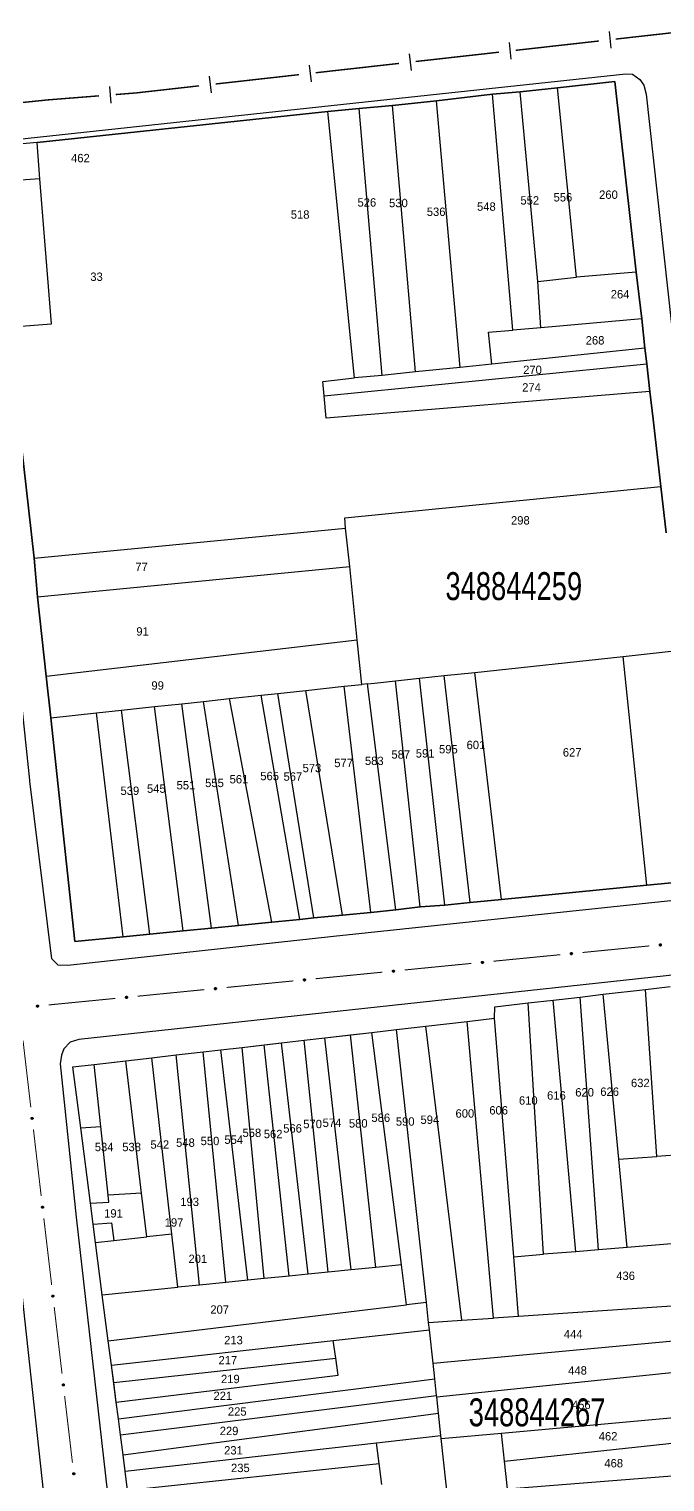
# Model space of a CAD drawing. Extents: x 203851 to 204958, y 4839055 to 4839989.
# Drawn here: x 204336.3 to 204450.1, y 4839707.3 to 4839967.2 of the extents above; entities that cross this region are included whole.
import ezdxf
from ezdxf.enums import TextEntityAlignment as Align

# ---------------------------------------------------------------- set-up
doc = ezdxf.new("R2010")
doc.units = 0
doc.header["$LTSCALE"] = 1.5
doc.header["$MEASUREMENT"] = 0
for name, color, linetype in [('CD_MALHA_LOTES', 7, 'CONTINUOUS'), ('CD_TXT_QUADRA', 2, 'CONTINUOUS'), ('LM-LIM-SETORES-BAIRROS', 250, 'CONTINUOUS'), ('RU-QUADRA', 210, 'CONTINUOUS'), ('SV-EIXO-RUA-PAV', 20, 'CONTINUOUS'), ('SV-RUA-PAVIM', 7, 'CONTINUOUS'), ('Th_NmrPort', 1, 'CONTINUOUS')]:
    doc.layers.add(name, color=color, linetype=linetype)
doc.styles.add('ARIAL', font='ARIAL.SHX')

msp = doc.modelspace()

# ---------------------------------------------------------------- linework, layer by layer
at = {"layer": 'CD_MALHA_LOTES', "linetype": 'Continuous', "flags": 128}
for points in [[(204424.17, 4839955.97), (204430.87, 4839956.7)], [(204430.87, 4839956.7), (204441.08, 4839957.82)], [(204434.26, 4839922.82), (204430.87, 4839956.7)], [(204441.08, 4839957.82), (204444.95, 4839923.73)], [(204395.33, 4839952.98), (204401.31, 4839953.54)], [(204401.31, 4839953.54), (204409.18, 4839954.34)], [(204405.45, 4839905.86), (204401.31, 4839953.54)], [(204409.18, 4839954.34), (204419.19, 4839955.54)], [(204413.41, 4839906.69), (204409.18, 4839954.34)], [(204419.19, 4839955.54), (204424.17, 4839955.97)], [(204422.87, 4839913.34), (204419.19, 4839955.54)], [(204427.3, 4839922.05), (204424.17, 4839955.97)], [(204337.69, 4839946.92), (204389.74, 4839952.43)], [(204389.74, 4839952.43), (204395.33, 4839952.98)], [(204394.49, 4839904.81), (204389.74, 4839952.43)], [(204399.47, 4839905.24), (204395.33, 4839952.98)], [(204337.69, 4839946.92), (204329.08, 4839946.13), (204329.56, 4839939.82)], [(204338.19, 4839940.4), (204337.69, 4839946.92)], [(204338.19, 4839940.4), (204329.56, 4839939.82)], [(204340.3, 4839914.49), (204338.19, 4839940.4)], [(204427.3, 4839922.05), (204434.26, 4839922.82)], [(204444.95, 4839923.73), (204434.26, 4839922.82)], [(204444.95, 4839923.73), (204445.91, 4839915.34)], [(204427.85, 4839913.77), (204427.3, 4839922.05)], [(204332.5, 4839913.85), (204340.3, 4839914.49)], [(204445.91, 4839915.34), (204427.85, 4839913.77)], [(204445.91, 4839915.34), (204446.5, 4839910.13)], [(204418.5, 4839912.96), (204422.87, 4839913.34)], [(204419.07, 4839907.27), (204418.5, 4839912.96)], [(204427.85, 4839913.77), (204422.87, 4839913.34)], [(204446.5, 4839910.13), (204419.07, 4839907.27)], [(204446.5, 4839910.13), (204446.82, 4839907.33)], [(204389.07, 4839901.57), (204446.82, 4839907.33)], [(204413.41, 4839906.69), (204405.45, 4839905.86)], [(204419.07, 4839907.27), (204413.41, 4839906.69)], [(204446.82, 4839907.33), (204447.38, 4839902.37)], [(204388.84, 4839904.13), (204394.49, 4839904.81)], [(204389.07, 4839901.57), (204388.84, 4839904.13)], [(204399.47, 4839905.24), (204394.49, 4839904.81)], [(204405.45, 4839905.86), (204399.47, 4839905.24)], [(204389.44, 4839897.59), (204389.07, 4839901.57)], [(204447.38, 4839902.37), (204389.44, 4839897.59)], [(204447.38, 4839902.37), (204447.94, 4839897.42)], [(204337.18, 4839872.53), (204334.36, 4839897.42)], [(204447.94, 4839897.42), (204449.31, 4839885.39)], [(204392.8, 4839879.75), (204449.31, 4839885.39)], [(204449.31, 4839885.39), (204450.29, 4839877.06)], [(204392.9, 4839877.94), (204392.8, 4839879.75)], [(204337.18, 4839872.53), (204392.9, 4839877.94)], [(204393.68, 4839871.04), (204392.9, 4839877.94)], [(204337.8, 4839865.66), (204337.18, 4839872.53)], [(204337.8, 4839865.66), (204393.68, 4839871.04)], [(204395.01, 4839857.96), (204393.68, 4839871.04)], [(204339.34, 4839851.43), (204337.8, 4839865.66)], [(204339.34, 4839851.43), (204395.01, 4839857.96)], [(204395.82, 4839849.96), (204395.01, 4839857.96)], [(204416.05, 4839852.13), (204442.59, 4839854.98)], [(204442.59, 4839854.98), (204452.81, 4839856.07)], [(204446.83, 4839814.06), (204442.59, 4839854.98)], [(204452.81, 4839856.07), (204457.11, 4839817.5), (204457.25, 4839815.2), (204455.14, 4839814.85), (204446.83, 4839814.06)], [(204410.57, 4839851.55), (204416.05, 4839852.13)], [(204420.83, 4839811.48), (204416.05, 4839852.13)], [(204340.14, 4839844), (204339.34, 4839851.43)], [(204385.82, 4839848.89), (204392.67, 4839849.63)], [(204392.67, 4839849.63), (204395.82, 4839849.96)], [(204397.44, 4839809.19), (204392.67, 4839849.63)], [(204396.82, 4839850.07), (204395.82, 4839849.96)], [(204396.82, 4839850.07), (204398.11, 4839850.21)], [(204401.9, 4839809.63), (204396.82, 4839850.07)], [(204398.11, 4839850.21), (204401.86, 4839850.61)], [(204401.86, 4839850.61), (204406.12, 4839851.07)], [(204406.26, 4839810.16), (204401.86, 4839850.61)], [(204406.12, 4839851.07), (204410.57, 4839851.55)], [(204410.69, 4839810.49), (204406.12, 4839851.07)], [(204415.19, 4839810.93), (204410.57, 4839851.55)], [(204363.63, 4839846.52), (204367.51, 4839846.93)], [(204367.51, 4839846.93), (204372.13, 4839847.43)], [(204373.78, 4839806.86), (204367.51, 4839846.93)], [(204372.13, 4839847.43), (204377.79, 4839848.03)], [(204379.71, 4839807.46), (204372.13, 4839847.43)], [(204377.79, 4839848.03), (204380.79, 4839848.35)], [(204384.73, 4839807.94), (204377.79, 4839848.03)], [(204380.79, 4839848.35), (204385.82, 4839848.89)], [(204387.24, 4839808.19), (204380.79, 4839848.35)], [(204392.34, 4839808.69), (204385.82, 4839848.89)], [(204340.14, 4839844), (204348.31, 4839844.87)], [(204348.31, 4839844.87), (204352.79, 4839845.35)], [(204353.09, 4839804.84), (204348.31, 4839844.87)], [(204352.79, 4839845.35), (204358.7, 4839845.99)], [(204357.87, 4839805.31), (204352.79, 4839845.35)], [(204358.7, 4839845.99), (204363.63, 4839846.52)], [(204363.84, 4839805.89), (204358.7, 4839845.99)], [(204368.89, 4839806.35), (204363.63, 4839846.52)], [(204344.47, 4839803.99), (204340.14, 4839844)], [(204446.83, 4839814.06), (204420.83, 4839811.48)], [(204410.69, 4839810.49), (204406.26, 4839810.16)], [(204415.19, 4839810.93), (204410.69, 4839810.49)], [(204420.83, 4839811.48), (204415.19, 4839810.93)], [(204384.73, 4839807.94), (204379.71, 4839807.46)], [(204387.24, 4839808.19), (204384.73, 4839807.94)], [(204392.34, 4839808.69), (204387.24, 4839808.19)], [(204397.44, 4839809.19), (204392.34, 4839808.69)], [(204401.9, 4839809.63), (204397.44, 4839809.19)], [(204406.26, 4839810.16), (204401.9, 4839809.63)], [(204357.87, 4839805.31), (204353.09, 4839804.84)], [(204363.84, 4839805.89), (204357.87, 4839805.31)], [(204368.89, 4839806.35), (204363.84, 4839805.89)], [(204373.78, 4839806.86), (204368.89, 4839806.35)], [(204379.71, 4839807.46), (204373.78, 4839806.86)], [(204353.09, 4839804.84), (204344.47, 4839803.99)], [(204439.04, 4839794.53), (204446.57, 4839795.39)], [(204446.57, 4839795.39), (204451.01, 4839795.9)], [(204448.63, 4839765.53), (204446.57, 4839795.39)], [(204419.59, 4839790.24), (204419.6, 4839792.3)], [(204419.6, 4839792.3), (204425.57, 4839792.99)], [(204425.57, 4839792.99), (204430.05, 4839793.5)], [(204428.34, 4839748.02), (204425.57, 4839792.99)], [(204430.05, 4839793.5), (204434.88, 4839794.05)], [(204434.14, 4839748.49), (204430.05, 4839793.5)], [(204434.88, 4839794.05), (204439.04, 4839794.53)], [(204438.16, 4839748.83), (204434.88, 4839794.05)], [(204441.82, 4839765.02), (204439.04, 4839794.53)], [(204407.26, 4839788.82), (204414.65, 4839789.67)], [(204414.65, 4839789.67), (204419.59, 4839790.24)], [(204419.36, 4839736.61), (204414.65, 4839789.67)], [(204423.02, 4839747.58), (204419.59, 4839790.24)], [(204389.18, 4839786.74), (204393.78, 4839787.27)], [(204393.78, 4839787.27), (204397.62, 4839787.71)], [(204398.31, 4839745.68), (204393.78, 4839787.27)], [(204397.62, 4839787.71), (204402.04, 4839788.22)], [(204402.92, 4839746.14), (204397.62, 4839787.71)], [(204402.04, 4839788.22), (204407.26, 4839788.82)], [(204407.38, 4839739.4), (204402.04, 4839788.22)], [(204413.72, 4839736.23), (204407.26, 4839788.82)], [(204367.41, 4839784.23), (204370.6, 4839784.6)], [(204370.6, 4839784.6), (204374.41, 4839785.04)], [(204375.42, 4839743.39), (204370.6, 4839784.6)], [(204374.41, 4839785.04), (204378.33, 4839785.49)], [(204378.37, 4839743.68), (204374.41, 4839785.04)], [(204378.33, 4839785.49), (204381.42, 4839785.85)], [(204382.79, 4839744.13), (204378.33, 4839785.49)], [(204381.42, 4839785.85), (204385.48, 4839786.31)], [(204386.19, 4839744.47), (204381.42, 4839785.85)], [(204385.48, 4839786.31), (204389.18, 4839786.74)], [(204389.79, 4839744.83), (204385.48, 4839786.31)], [(204393.93, 4839745.24), (204389.18, 4839786.74)], [(204344.11, 4839781.55), (204347.9, 4839781.99)], [(204347.9, 4839781.99), (204353.58, 4839782.64)], [(204349.09, 4839770.91), (204347.9, 4839781.99)], [(204353.58, 4839782.64), (204358.22, 4839783.18)], [(204356.42, 4839758.95), (204353.58, 4839782.64)], [(204358.22, 4839783.18), (204362.61, 4839783.68)], [(204361.83, 4839751.64), (204358.22, 4839783.18)], [(204362.61, 4839783.68), (204367.41, 4839784.23)], [(204366.76, 4839742.52), (204362.61, 4839783.68)], [(204371.51, 4839743), (204367.41, 4839784.23)], [(204345.52, 4839770.62), (204344.11, 4839781.55)], [(204345.52, 4839770.62), (204349.09, 4839770.91)], [(204347.26, 4839757.14), (204345.52, 4839770.62)], [(204350.41, 4839758.61), (204349.09, 4839770.91)], [(204441.82, 4839765.02), (204448.63, 4839765.53)], [(204443.31, 4839749.25), (204441.82, 4839765.02)], [(204453.48, 4839765.89), (204448.63, 4839765.53)], [(204356.42, 4839758.95), (204350.41, 4839758.61)], [(204350.54, 4839757.36), (204350.41, 4839758.61)], [(204357.35, 4839751.15), (204356.42, 4839758.95)], [(204347.26, 4839757.14), (204350.54, 4839757.36)], [(204347.74, 4839753.44), (204347.26, 4839757.14)], [(204347.74, 4839753.44), (204351.02, 4839753.68)], [(204348.17, 4839750.16), (204347.74, 4839753.44)], [(204351.02, 4839753.68), (204351.46, 4839750.51)], [(204351.46, 4839750.51), (204357.35, 4839751.15)], [(204361.83, 4839751.64), (204357.35, 4839751.15)], [(204362.92, 4839742.14), (204361.83, 4839751.64)], [(204464.27, 4839750.98), (204443.31, 4839749.25)], [(204348.17, 4839750.16), (204351.46, 4839750.51)], [(204349.38, 4839740.78), (204348.17, 4839750.16)], [(204434.14, 4839748.49), (204428.34, 4839748.02)], [(204438.16, 4839748.83), (204434.14, 4839748.49)], [(204443.31, 4839749.25), (204438.16, 4839748.83)], [(204398.31, 4839745.68), (204393.93, 4839745.24)], [(204402.92, 4839746.14), (204398.31, 4839745.68)], [(204403.83, 4839738.97), (204402.92, 4839746.14)], [(204423.02, 4839747.58), (204428.34, 4839748.02)], [(204423.88, 4839736.91), (204423.02, 4839747.58)], [(204371.51, 4839743), (204366.76, 4839742.52)], [(204375.42, 4839743.39), (204371.51, 4839743)], [(204378.37, 4839743.68), (204375.42, 4839743.39)], [(204382.79, 4839744.13), (204378.37, 4839743.68)], [(204386.19, 4839744.47), (204382.79, 4839744.13)], [(204389.79, 4839744.83), (204386.19, 4839744.47)], [(204393.93, 4839745.24), (204389.79, 4839744.83)], [(204349.38, 4839740.78), (204362.92, 4839742.14)], [(204350.44, 4839732.52), (204349.38, 4839740.78)], [(204366.76, 4839742.52), (204362.92, 4839742.14)], [(204350.44, 4839732.52), (204403.83, 4839738.97)], [(204407.38, 4839739.4), (204403.83, 4839738.97)], [(204407.77, 4839735.84), (204407.38, 4839739.4)], [(204465.47, 4839739.67), (204423.88, 4839736.91)], [(204407.77, 4839735.84), (204413.72, 4839736.23)], [(204407.92, 4839734.52), (204407.77, 4839735.84)], [(204413.72, 4839736.23), (204419.36, 4839736.61)], [(204423.88, 4839736.91), (204419.36, 4839736.61)], [(204351, 4839728.21), (204350.44, 4839732.52)], [(204351, 4839728.21), (204390.71, 4839732.61)], [(204390.71, 4839732.61), (204407.92, 4839734.52)], [(204391.17, 4839729.42), (204390.71, 4839732.61)], [(204408.57, 4839728.56), (204407.92, 4839734.52)], [(204408.57, 4839728.56), (204464.45, 4839733.74)], [(204351.41, 4839725.07), (204351, 4839728.21)], [(204351.41, 4839725.07), (204391.17, 4839729.42)], [(204391.61, 4839726.39), (204391.17, 4839729.42)], [(204408.88, 4839725.72), (204408.57, 4839728.56)], [(204409.23, 4839722.52), (204465.08, 4839728.3)], [(204351.86, 4839721.58), (204351.41, 4839725.07)], [(204351.86, 4839721.58), (204391.61, 4839726.39)], [(204352.25, 4839718.57), (204408.88, 4839725.72)], [(204409.21, 4839722.75), (204408.88, 4839725.72)], [(204352.61, 4839715.71), (204409.21, 4839722.75)], [(204409.23, 4839722.52), (204409.21, 4839722.75)], [(204409.55, 4839719.61), (204409.23, 4839722.52)], [(204352.25, 4839718.57), (204351.86, 4839721.58)], [(204353.08, 4839712.12), (204409.55, 4839719.61)], [(204409.99, 4839715.61), (204409.55, 4839719.61)], [(204420.83, 4839716.05), (204467.54, 4839720.26)], [(204352.61, 4839715.71), (204352.25, 4839718.57)], [(204353.08, 4839712.12), (204352.61, 4839715.71)], [(204353.45, 4839709.25), (204398.47, 4839714.31)], [(204398.47, 4839714.31), (204409.99, 4839715.61)], [(204398.92, 4839710.57), (204398.47, 4839714.31)], [(204410.05, 4839715.07), (204409.99, 4839715.61)], [(204410.05, 4839715.07), (204420.83, 4839716.05)], [(204416.3, 4839657.88), (204410.05, 4839715.07)], [(204421.37, 4839711.01), (204420.83, 4839716.05)], [(204421.37, 4839711.01), (204467.99, 4839716.05)], [(204353.45, 4839709.25), (204353.08, 4839712.12)], [(204353.89, 4839705.84), (204353.45, 4839709.25)], [(204353.89, 4839705.84), (204398.92, 4839710.57)], [(204399.38, 4839706.85), (204398.92, 4839710.57)], [(204421.9, 4839706.08), (204421.37, 4839711.01)], [(204421.9, 4839706.08), (204468.66, 4839709.78)]]:
    msp.add_lwpolyline(points, dxfattribs=at)
at = {"layer": 'LM-LIM-SETORES-BAIRROS'}
for points in [[(204440.08, 4839966.79), (204440.41, 4839963.81)], [(204422.19, 4839964.78), (204422.52, 4839961.8)], [(204404.3, 4839962.77), (204404.63, 4839959.79)], [(204368.52, 4839958.76), (204368.86, 4839955.78)], [(204386.41, 4839960.77), (204386.75, 4839957.79)], [(204350.67, 4839956.91), (204350.91, 4839953.92)]]:
    msp.add_lwpolyline(points, dxfattribs=at)
at = {"layer": 'LM-LIM-SETORES-BAIRROS', "const_width": 0.25}
for points in [[(204456.14, 4839967.08), (204441.24, 4839965.41)], [(204438.25, 4839965.07), (204423.35, 4839963.4)], [(204420.37, 4839963.07), (204405.46, 4839961.4)], [(204384.59, 4839959.05), (204369.68, 4839957.38)], [(204402.48, 4839961.06), (204387.57, 4839959.39)], [(204366.7, 4839957.05), (204355.77, 4839955.82)], [(204339.68, 4839954.54), (204333.85, 4839953.94)], [(204339.82, 4839954.55), (204339.68, 4839954.54)], [(204348.79, 4839955.26), (204339.82, 4839954.55)], [(204355.4, 4839955.78), (204351.79, 4839955.49)], [(204355.77, 4839955.82), (204355.4, 4839955.78)]]:
    msp.add_lwpolyline(points, dxfattribs=at)
at = {"layer": 'RU-QUADRA', "linetype": 'Continuous', "flags": 128}
for points in [[(204450.29, 4839877.06), (204449.31, 4839885.39), (204447.94, 4839897.42), (204447.38, 4839902.37), (204446.82, 4839907.33), (204446.5, 4839910.13), (204445.91, 4839915.34), (204444.95, 4839923.73), (204441.08, 4839957.82), (204430.87, 4839956.7), (204424.17, 4839955.97), (204419.19, 4839955.54), (204409.18, 4839954.34), (204401.31, 4839953.54), (204395.33, 4839952.98), (204389.74, 4839952.43), (204337.69, 4839946.92), (204329.08, 4839946.13)], [(204334.36, 4839897.42), (204337.18, 4839872.53), (204337.8, 4839865.66), (204339.34, 4839851.43), (204340.14, 4839844), (204344.47, 4839803.99), (204353.09, 4839804.84), (204357.87, 4839805.31), (204363.84, 4839805.89), (204368.89, 4839806.35), (204373.78, 4839806.86), (204379.71, 4839807.46), (204384.73, 4839807.94), (204387.24, 4839808.19), (204392.34, 4839808.69), (204397.44, 4839809.19), (204401.9, 4839809.63), (204406.26, 4839810.16), (204410.69, 4839810.49), (204415.19, 4839810.93), (204420.83, 4839811.48), (204446.83, 4839814.06), (204455.14, 4839814.85)], [(204353.89, 4839705.84), (204353.45, 4839709.25), (204353.08, 4839712.12), (204352.61, 4839715.71), (204352.25, 4839718.57), (204351.86, 4839721.58), (204351, 4839728.21), (204350.44, 4839732.52), (204349.38, 4839740.78), (204348.17, 4839750.16), (204347.74, 4839753.44), (204347.26, 4839757.14), (204345.52, 4839770.62), (204344.11, 4839781.55), (204347.9, 4839781.99), (204358.22, 4839783.18), (204362.61, 4839783.68), (204367.41, 4839784.23), (204370.6, 4839784.6), (204374.41, 4839785.04), (204381.42, 4839785.85), (204385.48, 4839786.31), (204389.18, 4839786.74), (204397.62, 4839787.71), (204402.04, 4839788.22), (204407.26, 4839788.82), (204414.65, 4839789.67), (204419.59, 4839790.24), (204419.6, 4839792.3), (204425.57, 4839792.99), (204430.05, 4839793.5), (204434.88, 4839794.05), (204439.04, 4839794.53), (204446.57, 4839795.39), (204451.01, 4839795.9)]]:
    msp.add_lwpolyline(points, dxfattribs=at)
at = {"layer": 'SV-EIXO-RUA-PAV', "const_width": 0.18}
for points in [[(204435.32, 4839802.01), (204447.26, 4839803.19)], [(204403.47, 4839798.88), (204415.41, 4839800.06)], [(204419.39, 4839800.45), (204431.34, 4839801.62)], [(204387.55, 4839797.32), (204399.49, 4839798.49)], [(204355.7, 4839794.19), (204367.64, 4839795.37)], [(204371.62, 4839795.76), (204383.57, 4839796.93)], [(204339.78, 4839792.63), (204351.72, 4839793.8)], [(204335.19, 4839786.24), (204336.58, 4839774.32)], [(204337.05, 4839770.35), (204338.44, 4839758.43)], [(204338.91, 4839754.46), (204340.31, 4839742.54)], [(204340.77, 4839738.57), (204342.17, 4839726.65)], [(204342.63, 4839722.68), (204344.03, 4839710.76)]]:
    msp.add_lwpolyline(points, dxfattribs=at)
at = {"layer": 'SV-EIXO-RUA-PAV'}
for points in [[(204449.1, 4839803.48), (204449.13, 4839803.51), (204449.16, 4839803.54), (204449.2, 4839803.56), (204449.23, 4839803.56), (204449.26, 4839803.56), (204449.3, 4839803.55), (204449.34, 4839803.54), (204449.38, 4839803.51), (204449.4, 4839803.47), (204449.42, 4839803.44), (204449.42, 4839803.4), (204449.42, 4839803.37), (204449.41, 4839803.33), (204449.4, 4839803.29), (204449.37, 4839803.25), (204449.33, 4839803.23), (204449.3, 4839803.21), (204449.26, 4839803.21), (204449.23, 4839803.21), (204449.19, 4839803.22), (204449.15, 4839803.23), (204449.12, 4839803.26), (204449.09, 4839803.3), (204449.08, 4839803.33), (204449.07, 4839803.37), (204449.07, 4839803.4), (204449.08, 4839803.44), (204449.1, 4839803.48)], [(204417.25, 4839800.35), (204417.28, 4839800.39), (204417.31, 4839800.41), (204417.35, 4839800.43), (204417.38, 4839800.43), (204417.42, 4839800.43), (204417.45, 4839800.42), (204417.49, 4839800.41), (204417.53, 4839800.38), (204417.55, 4839800.34), (204417.57, 4839800.31), (204417.58, 4839800.27), (204417.58, 4839800.24), (204417.57, 4839800.2), (204417.55, 4839800.16), (204417.52, 4839800.13), (204417.49, 4839800.1), (204417.45, 4839800.09), (204417.42, 4839800.08), (204417.38, 4839800.08), (204417.35, 4839800.09), (204417.31, 4839800.11), (204417.27, 4839800.14), (204417.24, 4839800.17), (204417.23, 4839800.2), (204417.23, 4839800.24), (204417.22, 4839800.27), (204417.23, 4839800.31), (204417.25, 4839800.35)], [(204433.17, 4839801.91), (204433.2, 4839801.95), (204433.24, 4839801.98), (204433.27, 4839801.99), (204433.31, 4839802), (204433.34, 4839802), (204433.38, 4839801.99), (204433.41, 4839801.97), (204433.45, 4839801.94), (204433.48, 4839801.91), (204433.49, 4839801.87), (204433.5, 4839801.84), (204433.5, 4839801.8), (204433.49, 4839801.77), (204433.47, 4839801.73), (204433.44, 4839801.69), (204433.41, 4839801.66), (204433.38, 4839801.65), (204433.34, 4839801.64), (204433.3, 4839801.64), (204433.27, 4839801.65), (204433.23, 4839801.67), (204433.19, 4839801.7), (204433.17, 4839801.73), (204433.15, 4839801.77), (204433.15, 4839801.8), (204433.15, 4839801.84), (204433.15, 4839801.87), (204433.17, 4839801.91)], [(204401.33, 4839798.78), (204401.36, 4839798.82), (204401.39, 4839798.85), (204401.43, 4839798.86), (204401.46, 4839798.87), (204401.49, 4839798.87), (204401.53, 4839798.86), (204401.57, 4839798.84), (204401.61, 4839798.81), (204401.63, 4839798.78), (204401.65, 4839798.74), (204401.65, 4839798.71), (204401.65, 4839798.67), (204401.64, 4839798.64), (204401.63, 4839798.6), (204401.6, 4839798.56), (204401.56, 4839798.54), (204401.53, 4839798.52), (204401.49, 4839798.52), (204401.46, 4839798.52), (204401.42, 4839798.52), (204401.38, 4839798.54), (204401.35, 4839798.57), (204401.32, 4839798.61), (204401.31, 4839798.64), (204401.3, 4839798.67), (204401.3, 4839798.71), (204401.31, 4839798.75), (204401.33, 4839798.78)], [(204369.48, 4839795.66), (204369.51, 4839795.69), (204369.54, 4839795.72), (204369.58, 4839795.74), (204369.61, 4839795.74), (204369.65, 4839795.74), (204369.68, 4839795.73), (204369.72, 4839795.72), (204369.76, 4839795.69), (204369.78, 4839795.65), (204369.8, 4839795.62), (204369.81, 4839795.58), (204369.81, 4839795.55), (204369.8, 4839795.51), (204369.78, 4839795.47), (204369.75, 4839795.43), (204369.72, 4839795.41), (204369.68, 4839795.39), (204369.65, 4839795.39), (204369.61, 4839795.39), (204369.58, 4839795.4), (204369.54, 4839795.41), (204369.5, 4839795.44), (204369.47, 4839795.48), (204369.46, 4839795.51), (204369.45, 4839795.55), (204369.45, 4839795.58), (204369.46, 4839795.62), (204369.48, 4839795.66)], [(204385.4, 4839797.22), (204385.43, 4839797.26), (204385.47, 4839797.29), (204385.5, 4839797.3), (204385.54, 4839797.3), (204385.57, 4839797.3), (204385.61, 4839797.3), (204385.64, 4839797.28), (204385.68, 4839797.25), (204385.71, 4839797.21), (204385.72, 4839797.18), (204385.73, 4839797.14), (204385.73, 4839797.11), (204385.72, 4839797.07), (204385.7, 4839797.04), (204385.67, 4839797), (204385.64, 4839796.97), (204385.61, 4839796.96), (204385.57, 4839796.95), (204385.53, 4839796.95), (204385.5, 4839796.96), (204385.46, 4839796.98), (204385.42, 4839797.01), (204385.4, 4839797.04), (204385.38, 4839797.08), (204385.38, 4839797.11), (204385.38, 4839797.15), (204385.38, 4839797.18), (204385.4, 4839797.22)], [(204337.63, 4839792.53), (204337.66, 4839792.57), (204337.7, 4839792.59), (204337.73, 4839792.61), (204337.77, 4839792.61), (204337.8, 4839792.61), (204337.84, 4839792.6), (204337.87, 4839792.59), (204337.91, 4839792.56), (204337.94, 4839792.52), (204337.95, 4839792.49), (204337.96, 4839792.45), (204337.96, 4839792.42), (204337.95, 4839792.38), (204337.93, 4839792.34), (204337.9, 4839792.31), (204337.87, 4839792.28), (204337.83, 4839792.27), (204337.8, 4839792.26), (204337.76, 4839792.26), (204337.73, 4839792.27), (204337.69, 4839792.29), (204337.65, 4839792.32), (204337.63, 4839792.35), (204337.61, 4839792.38), (204337.61, 4839792.42), (204337.61, 4839792.45), (204337.61, 4839792.49), (204337.63, 4839792.53)], [(204353.56, 4839794.09), (204353.59, 4839794.13), (204353.62, 4839794.16), (204353.66, 4839794.17), (204353.69, 4839794.18), (204353.72, 4839794.18), (204353.76, 4839794.17), (204353.8, 4839794.15), (204353.84, 4839794.12), (204353.86, 4839794.09), (204353.88, 4839794.05), (204353.88, 4839794.02), (204353.88, 4839793.98), (204353.87, 4839793.95), (204353.86, 4839793.91), (204353.83, 4839793.87), (204353.79, 4839793.84), (204353.76, 4839793.83), (204353.72, 4839793.82), (204353.69, 4839793.82), (204353.65, 4839793.83), (204353.61, 4839793.85), (204353.58, 4839793.88), (204353.55, 4839793.91), (204353.54, 4839793.95), (204353.53, 4839793.98), (204353.53, 4839794.02), (204353.54, 4839794.05), (204353.56, 4839794.09)], [(204336.91, 4839772.49), (204336.95, 4839772.46), (204336.97, 4839772.43), (204336.99, 4839772.39), (204336.99, 4839772.36), (204337, 4839772.33), (204336.99, 4839772.29), (204336.97, 4839772.25), (204336.94, 4839772.21), (204336.91, 4839772.19), (204336.87, 4839772.17), (204336.84, 4839772.16), (204336.8, 4839772.16), (204336.77, 4839772.17), (204336.73, 4839772.19), (204336.69, 4839772.22), (204336.66, 4839772.25), (204336.65, 4839772.28), (204336.64, 4839772.32), (204336.64, 4839772.36), (204336.65, 4839772.39), (204336.67, 4839772.43), (204336.7, 4839772.47), (204336.73, 4839772.49), (204336.76, 4839772.51), (204336.8, 4839772.51), (204336.83, 4839772.52), (204336.87, 4839772.51), (204336.91, 4839772.49)], [(204338.77, 4839756.6), (204338.81, 4839756.57), (204338.84, 4839756.54), (204338.85, 4839756.5), (204338.86, 4839756.47), (204338.86, 4839756.43), (204338.85, 4839756.4), (204338.83, 4839756.36), (204338.8, 4839756.32), (204338.77, 4839756.3), (204338.74, 4839756.28), (204338.7, 4839756.27), (204338.67, 4839756.27), (204338.63, 4839756.28), (204338.59, 4839756.3), (204338.55, 4839756.33), (204338.53, 4839756.36), (204338.51, 4839756.39), (204338.51, 4839756.43), (204338.5, 4839756.46), (204338.51, 4839756.5), (204338.53, 4839756.54), (204338.56, 4839756.58), (204338.59, 4839756.6), (204338.63, 4839756.62), (204338.66, 4839756.62), (204338.7, 4839756.62), (204338.73, 4839756.62), (204338.77, 4839756.6)], [(204340.63, 4839740.71), (204340.67, 4839740.68), (204340.7, 4839740.65), (204340.71, 4839740.61), (204340.72, 4839740.58), (204340.72, 4839740.54), (204340.71, 4839740.51), (204340.7, 4839740.47), (204340.67, 4839740.43), (204340.63, 4839740.4), (204340.6, 4839740.39), (204340.56, 4839740.38), (204340.53, 4839740.38), (204340.49, 4839740.39), (204340.45, 4839740.4), (204340.41, 4839740.44), (204340.39, 4839740.47), (204340.37, 4839740.5), (204340.37, 4839740.54), (204340.37, 4839740.57), (204340.37, 4839740.61), (204340.39, 4839740.65), (204340.42, 4839740.68), (204340.45, 4839740.71), (204340.49, 4839740.73), (204340.52, 4839740.73), (204340.56, 4839740.73), (204340.59, 4839740.73), (204340.63, 4839740.71)], [(204342.49, 4839724.82), (204342.53, 4839724.79), (204342.56, 4839724.75), (204342.57, 4839724.72), (204342.58, 4839724.69), (204342.58, 4839724.65), (204342.57, 4839724.62), (204342.56, 4839724.58), (204342.53, 4839724.54), (204342.49, 4839724.51), (204342.46, 4839724.5), (204342.42, 4839724.49), (204342.39, 4839724.49), (204342.35, 4839724.5), (204342.31, 4839724.51), (204342.28, 4839724.54), (204342.25, 4839724.58), (204342.24, 4839724.61), (204342.23, 4839724.65), (204342.23, 4839724.68), (204342.23, 4839724.72), (204342.25, 4839724.76), (204342.28, 4839724.79), (204342.31, 4839724.82), (204342.35, 4839724.83), (204342.38, 4839724.84), (204342.42, 4839724.84), (204342.45, 4839724.84), (204342.49, 4839724.82)], [(204344.35, 4839708.93), (204344.39, 4839708.9), (204344.42, 4839708.86), (204344.44, 4839708.83), (204344.44, 4839708.79), (204344.44, 4839708.76), (204344.43, 4839708.72), (204344.42, 4839708.69), (204344.39, 4839708.65), (204344.35, 4839708.62), (204344.32, 4839708.6), (204344.29, 4839708.6), (204344.25, 4839708.6), (204344.21, 4839708.61), (204344.18, 4839708.62), (204344.14, 4839708.65), (204344.11, 4839708.69), (204344.1, 4839708.72), (204344.09, 4839708.75), (204344.09, 4839708.79), (204344.1, 4839708.83), (204344.11, 4839708.86), (204344.14, 4839708.9), (204344.18, 4839708.93), (204344.21, 4839708.94), (204344.24, 4839708.95), (204344.28, 4839708.95), (204344.32, 4839708.95), (204344.35, 4839708.93)]]:
    msp.add_lwpolyline(points, close=True, dxfattribs=at)
for points in [[(204449.07, 4839803.4), (204449.4, 4839803.47)], [(204449.07, 4839803.37), (204449.42, 4839803.44)], [(204449.08, 4839803.44), (204449.38, 4839803.51)], [(204449.08, 4839803.42), (204449.38, 4839803.49)], [(204449.08, 4839803.39), (204449.4, 4839803.45)], [(204449.08, 4839803.35), (204449.42, 4839803.42)], [(204449.08, 4839803.33), (204449.42, 4839803.4)], [(204449.09, 4839803.46), (204449.35, 4839803.52)], [(204449.09, 4839803.31), (204449.42, 4839803.38)], [(204449.09, 4839803.3), (204449.42, 4839803.37)], [(204449.1, 4839803.48), (204449.34, 4839803.54)], [(204449.11, 4839803.5), (204449.31, 4839803.54)], [(204449.11, 4839803.28), (204449.41, 4839803.35)], [(204449.12, 4839803.26), (204449.41, 4839803.33)], [(204449.13, 4839803.51), (204449.3, 4839803.55)], [(204449.14, 4839803.25), (204449.4, 4839803.31)], [(204449.15, 4839803.53), (204449.27, 4839803.55)], [(204449.15, 4839803.23), (204449.4, 4839803.29)], [(204449.16, 4839803.54), (204449.26, 4839803.56)], [(204449.18, 4839803.23), (204449.37, 4839803.27)], [(204449.19, 4839803.22), (204449.37, 4839803.25)], [(204449.21, 4839803.21), (204449.34, 4839803.24)], [(204449.23, 4839803.21), (204449.33, 4839803.23)], [(204417.22, 4839800.27), (204417.55, 4839800.34)], [(204417.23, 4839800.31), (204417.53, 4839800.38)], [(204417.23, 4839800.29), (204417.54, 4839800.36)], [(204417.23, 4839800.26), (204417.56, 4839800.33)], [(204417.23, 4839800.24), (204417.57, 4839800.31)], [(204417.23, 4839800.22), (204417.57, 4839800.29)], [(204417.23, 4839800.2), (204417.58, 4839800.27)], [(204417.24, 4839800.33), (204417.51, 4839800.39)], [(204417.24, 4839800.19), (204417.57, 4839800.25)], [(204417.24, 4839800.17), (204417.58, 4839800.24)], [(204417.25, 4839800.35), (204417.49, 4839800.41)], [(204417.26, 4839800.15), (204417.57, 4839800.22)], [(204417.27, 4839800.37), (204417.47, 4839800.42)], [(204417.27, 4839800.14), (204417.57, 4839800.2)], [(204417.28, 4839800.39), (204417.45, 4839800.42)], [(204417.29, 4839800.12), (204417.56, 4839800.18)], [(204417.3, 4839800.4), (204417.43, 4839800.43)], [(204417.31, 4839800.41), (204417.42, 4839800.43)], [(204417.31, 4839800.11), (204417.55, 4839800.16)], [(204417.33, 4839800.1), (204417.53, 4839800.14)], [(204417.35, 4839800.09), (204417.52, 4839800.13)], [(204417.37, 4839800.08), (204417.5, 4839800.11)], [(204417.38, 4839800.08), (204417.49, 4839800.1)], [(204433.15, 4839801.87), (204433.45, 4839801.94)], [(204433.15, 4839801.84), (204433.48, 4839801.91)], [(204433.15, 4839801.82), (204433.48, 4839801.89)], [(204433.15, 4839801.8), (204433.49, 4839801.87)], [(204433.15, 4839801.78), (204433.5, 4839801.85)], [(204433.15, 4839801.77), (204433.5, 4839801.84)], [(204433.16, 4839801.89), (204433.43, 4839801.95)], [(204433.16, 4839801.86), (204433.46, 4839801.92)], [(204433.16, 4839801.75), (204433.5, 4839801.82)], [(204433.17, 4839801.91), (204433.41, 4839801.97)], [(204433.17, 4839801.73), (204433.5, 4839801.8)], [(204433.18, 4839801.72), (204433.49, 4839801.78)], [(204433.19, 4839801.93), (204433.39, 4839801.98)], [(204433.19, 4839801.7), (204433.49, 4839801.77)], [(204433.2, 4839801.95), (204433.38, 4839801.99)], [(204433.22, 4839801.97), (204433.35, 4839801.99)], [(204433.22, 4839801.69), (204433.48, 4839801.75)], [(204433.23, 4839801.67), (204433.47, 4839801.73)], [(204433.24, 4839801.98), (204433.34, 4839802)], [(204433.25, 4839801.66), (204433.45, 4839801.71)], [(204433.27, 4839801.65), (204433.44, 4839801.69)], [(204433.29, 4839801.65), (204433.42, 4839801.68)], [(204433.3, 4839801.64), (204433.41, 4839801.66)], [(204401.3, 4839798.71), (204401.63, 4839798.78)], [(204401.3, 4839798.69), (204401.63, 4839798.76)], [(204401.3, 4839798.67), (204401.65, 4839798.74)], [(204401.31, 4839798.75), (204401.61, 4839798.81)], [(204401.31, 4839798.73), (204401.61, 4839798.8)], [(204401.31, 4839798.66), (204401.65, 4839798.72)], [(204401.31, 4839798.64), (204401.65, 4839798.71)], [(204401.32, 4839798.76), (204401.58, 4839798.83)], [(204401.32, 4839798.62), (204401.65, 4839798.69)], [(204401.32, 4839798.61), (204401.65, 4839798.67)], [(204401.33, 4839798.78), (204401.57, 4839798.84)], [(204401.34, 4839798.8), (204401.54, 4839798.85)], [(204401.34, 4839798.59), (204401.64, 4839798.65)], [(204401.35, 4839798.57), (204401.64, 4839798.64)], [(204401.36, 4839798.82), (204401.53, 4839798.86)], [(204401.37, 4839798.56), (204401.63, 4839798.62)], [(204401.38, 4839798.84), (204401.5, 4839798.86)], [(204401.38, 4839798.54), (204401.63, 4839798.6)], [(204401.39, 4839798.85), (204401.49, 4839798.87)], [(204401.41, 4839798.54), (204401.6, 4839798.58)], [(204401.42, 4839798.52), (204401.6, 4839798.56)], [(204401.44, 4839798.52), (204401.57, 4839798.55)], [(204401.46, 4839798.52), (204401.56, 4839798.54)], [(204369.45, 4839795.58), (204369.78, 4839795.65)], [(204369.45, 4839795.55), (204369.8, 4839795.62)], [(204369.46, 4839795.62), (204369.76, 4839795.69)], [(204369.46, 4839795.6), (204369.77, 4839795.67)], [(204369.46, 4839795.57), (204369.79, 4839795.63)], [(204369.46, 4839795.53), (204369.8, 4839795.6)], [(204369.46, 4839795.51), (204369.81, 4839795.58)], [(204369.47, 4839795.64), (204369.74, 4839795.7)], [(204369.47, 4839795.49), (204369.8, 4839795.56)], [(204369.47, 4839795.48), (204369.81, 4839795.55)], [(204369.48, 4839795.66), (204369.72, 4839795.72)], [(204369.49, 4839795.46), (204369.8, 4839795.53)], [(204369.5, 4839795.68), (204369.69, 4839795.72)], [(204369.5, 4839795.44), (204369.8, 4839795.51)], [(204369.51, 4839795.69), (204369.68, 4839795.73)], [(204369.52, 4839795.43), (204369.79, 4839795.49)], [(204369.53, 4839795.71), (204369.66, 4839795.73)], [(204369.54, 4839795.72), (204369.65, 4839795.74)], [(204369.54, 4839795.41), (204369.78, 4839795.47)], [(204369.56, 4839795.41), (204369.76, 4839795.45)], [(204369.58, 4839795.4), (204369.75, 4839795.43)], [(204369.6, 4839795.39), (204369.73, 4839795.42)], [(204369.61, 4839795.39), (204369.72, 4839795.41)], [(204385.38, 4839797.18), (204385.68, 4839797.25)], [(204385.38, 4839797.16), (204385.69, 4839797.23)], [(204385.38, 4839797.15), (204385.71, 4839797.21)], [(204385.38, 4839797.13), (204385.71, 4839797.2)], [(204385.38, 4839797.11), (204385.72, 4839797.18)], [(204385.38, 4839797.09), (204385.73, 4839797.16)], [(204385.38, 4839797.08), (204385.73, 4839797.14)], [(204385.39, 4839797.2), (204385.66, 4839797.26)], [(204385.39, 4839797.06), (204385.73, 4839797.13)], [(204385.4, 4839797.22), (204385.64, 4839797.28)], [(204385.4, 4839797.04), (204385.73, 4839797.11)], [(204385.41, 4839797.02), (204385.72, 4839797.09)], [(204385.42, 4839797.24), (204385.62, 4839797.29)], [(204385.42, 4839797.01), (204385.72, 4839797.07)], [(204385.43, 4839797.26), (204385.61, 4839797.3)], [(204385.45, 4839797.27), (204385.58, 4839797.3)], [(204385.45, 4839796.99), (204385.71, 4839797.05)], [(204385.46, 4839796.98), (204385.7, 4839797.04)], [(204385.47, 4839797.29), (204385.57, 4839797.3)], [(204385.48, 4839796.97), (204385.68, 4839797.02)], [(204385.5, 4839796.96), (204385.67, 4839797)], [(204385.52, 4839796.96), (204385.65, 4839796.98)], [(204385.53, 4839796.95), (204385.64, 4839796.97)], [(204337.61, 4839792.49), (204337.91, 4839792.56)], [(204337.61, 4839792.47), (204337.92, 4839792.54)], [(204337.61, 4839792.45), (204337.94, 4839792.52)], [(204337.61, 4839792.44), (204337.94, 4839792.51)], [(204337.61, 4839792.42), (204337.95, 4839792.49)], [(204337.61, 4839792.4), (204337.96, 4839792.47)], [(204337.61, 4839792.38), (204337.96, 4839792.45)], [(204337.62, 4839792.51), (204337.89, 4839792.57)], [(204337.62, 4839792.37), (204337.96, 4839792.43)], [(204337.63, 4839792.53), (204337.87, 4839792.59)], [(204337.63, 4839792.35), (204337.96, 4839792.42)], [(204337.64, 4839792.33), (204337.95, 4839792.4)], [(204337.65, 4839792.55), (204337.85, 4839792.6)], [(204337.65, 4839792.32), (204337.95, 4839792.38)], [(204337.66, 4839792.57), (204337.84, 4839792.6)], [(204337.68, 4839792.58), (204337.81, 4839792.61)], [(204337.68, 4839792.3), (204337.94, 4839792.36)], [(204337.69, 4839792.29), (204337.93, 4839792.34)], [(204337.7, 4839792.59), (204337.8, 4839792.61)], [(204337.71, 4839792.28), (204337.91, 4839792.32)], [(204337.73, 4839792.27), (204337.9, 4839792.31)], [(204337.75, 4839792.26), (204337.88, 4839792.29)], [(204337.76, 4839792.26), (204337.87, 4839792.28)], [(204353.53, 4839794.02), (204353.86, 4839794.09)], [(204353.53, 4839794), (204353.86, 4839794.07)], [(204353.53, 4839793.98), (204353.88, 4839794.05)], [(204353.54, 4839794.05), (204353.84, 4839794.12)], [(204353.54, 4839794.04), (204353.84, 4839794.1)], [(204353.54, 4839793.96), (204353.88, 4839794.03)], [(204353.54, 4839793.95), (204353.88, 4839794.02)], [(204353.55, 4839794.07), (204353.81, 4839794.13)], [(204353.55, 4839793.93), (204353.88, 4839794)], [(204353.55, 4839793.91), (204353.88, 4839793.98)], [(204353.56, 4839794.09), (204353.8, 4839794.15)], [(204353.57, 4839794.11), (204353.77, 4839794.16)], [(204353.57, 4839793.9), (204353.87, 4839793.96)], [(204353.58, 4839793.88), (204353.87, 4839793.95)], [(204353.59, 4839794.13), (204353.76, 4839794.17)], [(204353.6, 4839793.87), (204353.86, 4839793.93)], [(204353.61, 4839794.15), (204353.73, 4839794.17)], [(204353.61, 4839793.85), (204353.86, 4839793.91)], [(204353.62, 4839794.16), (204353.72, 4839794.18)], [(204353.64, 4839793.84), (204353.83, 4839793.89)], [(204353.65, 4839793.83), (204353.83, 4839793.87)], [(204353.67, 4839793.83), (204353.8, 4839793.86)], [(204353.69, 4839793.82), (204353.79, 4839793.84)], [(204336.64, 4839772.36), (204336.66, 4839772.25)], [(204336.65, 4839772.39), (204336.69, 4839772.22)], [(204336.65, 4839772.37), (204336.68, 4839772.24)], [(204336.66, 4839772.41), (204336.71, 4839772.21)], [(204336.67, 4839772.43), (204336.73, 4839772.19)], [(204336.68, 4839772.44), (204336.75, 4839772.18)], [(204336.7, 4839772.47), (204336.77, 4839772.17)], [(204336.71, 4839772.48), (204336.78, 4839772.17)], [(204336.73, 4839772.49), (204336.8, 4839772.16)], [(204336.75, 4839772.5), (204336.82, 4839772.17)], [(204336.76, 4839772.51), (204336.84, 4839772.16)], [(204336.78, 4839772.51), (204336.85, 4839772.17)], [(204336.8, 4839772.51), (204336.87, 4839772.17)], [(204336.82, 4839772.51), (204336.89, 4839772.18)], [(204336.83, 4839772.52), (204336.91, 4839772.19)], [(204336.85, 4839772.51), (204336.93, 4839772.2)], [(204336.87, 4839772.51), (204336.94, 4839772.21)], [(204336.89, 4839772.5), (204336.96, 4839772.23)], [(204336.91, 4839772.49), (204336.97, 4839772.25)], [(204336.93, 4839772.47), (204336.98, 4839772.28)], [(204336.95, 4839772.46), (204336.99, 4839772.29)], [(204336.96, 4839772.44), (204336.99, 4839772.32)], [(204336.97, 4839772.43), (204337, 4839772.33)], [(204338.5, 4839756.46), (204338.53, 4839756.36)], [(204338.51, 4839756.5), (204338.55, 4839756.33)], [(204338.51, 4839756.48), (204338.54, 4839756.35)], [(204338.52, 4839756.51), (204338.57, 4839756.32)], [(204338.53, 4839756.54), (204338.59, 4839756.3)], [(204338.55, 4839756.55), (204338.61, 4839756.29)], [(204338.56, 4839756.58), (204338.63, 4839756.28)], [(204338.57, 4839756.59), (204338.65, 4839756.28)], [(204338.59, 4839756.6), (204338.67, 4839756.27)], [(204338.61, 4839756.61), (204338.68, 4839756.27)], [(204338.63, 4839756.62), (204338.7, 4839756.27)], [(204338.64, 4839756.62), (204338.72, 4839756.28)], [(204338.66, 4839756.62), (204338.74, 4839756.28)], [(204338.68, 4839756.62), (204338.75, 4839756.29)], [(204338.7, 4839756.62), (204338.77, 4839756.3)], [(204338.71, 4839756.62), (204338.79, 4839756.31)], [(204338.73, 4839756.62), (204338.8, 4839756.32)], [(204338.75, 4839756.61), (204338.82, 4839756.34)], [(204338.77, 4839756.6), (204338.83, 4839756.36)], [(204338.79, 4839756.58), (204338.84, 4839756.39)], [(204338.81, 4839756.57), (204338.85, 4839756.4)], [(204338.82, 4839756.55), (204338.85, 4839756.42)], [(204338.84, 4839756.54), (204338.86, 4839756.43)], [(204340.37, 4839740.61), (204340.41, 4839740.44)], [(204340.37, 4839740.59), (204340.4, 4839740.46)], [(204340.37, 4839740.57), (204340.39, 4839740.47)], [(204340.38, 4839740.62), (204340.43, 4839740.43)], [(204340.39, 4839740.65), (204340.45, 4839740.4)], [(204340.41, 4839740.66), (204340.47, 4839740.4)], [(204340.42, 4839740.68), (204340.49, 4839740.39)], [(204340.44, 4839740.7), (204340.51, 4839740.39)], [(204340.45, 4839740.71), (204340.53, 4839740.38)], [(204340.47, 4839740.71), (204340.54, 4839740.38)], [(204340.49, 4839740.73), (204340.56, 4839740.38)], [(204340.5, 4839740.73), (204340.58, 4839740.39)], [(204340.52, 4839740.73), (204340.6, 4839740.39)], [(204340.54, 4839740.73), (204340.61, 4839740.4)], [(204340.56, 4839740.73), (204340.63, 4839740.4)], [(204340.58, 4839740.73), (204340.65, 4839740.42)], [(204340.59, 4839740.73), (204340.67, 4839740.43)], [(204340.61, 4839740.72), (204340.68, 4839740.45)], [(204340.63, 4839740.71), (204340.7, 4839740.47)], [(204340.65, 4839740.69), (204340.7, 4839740.49)], [(204340.67, 4839740.68), (204340.71, 4839740.51)], [(204340.69, 4839740.66), (204340.71, 4839740.53)], [(204340.7, 4839740.65), (204340.72, 4839740.54)], [(204342.23, 4839724.72), (204342.28, 4839724.54)], [(204342.23, 4839724.7), (204342.26, 4839724.57)], [(204342.25, 4839724.76), (204342.31, 4839724.51)], [(204342.25, 4839724.73), (204342.29, 4839724.54)], [(204342.27, 4839724.77), (204342.33, 4839724.51)], [(204342.28, 4839724.79), (204342.35, 4839724.5)], [(204342.3, 4839724.8), (204342.37, 4839724.5)], [(204342.31, 4839724.82), (204342.39, 4839724.49)], [(204342.33, 4839724.82), (204342.41, 4839724.49)], [(204342.35, 4839724.83), (204342.42, 4839724.49)], [(204342.37, 4839724.83), (204342.44, 4839724.49)], [(204342.38, 4839724.84), (204342.46, 4839724.5)], [(204342.4, 4839724.84), (204342.48, 4839724.51)], [(204342.42, 4839724.84), (204342.49, 4839724.51)], [(204342.44, 4839724.83), (204342.51, 4839724.53)], [(204342.45, 4839724.84), (204342.53, 4839724.54)], [(204342.47, 4839724.83), (204342.54, 4839724.56)], [(204342.49, 4839724.82), (204342.56, 4839724.58)], [(204342.51, 4839724.8), (204342.56, 4839724.6)], [(204342.53, 4839724.79), (204342.57, 4839724.62)], [(204342.55, 4839724.77), (204342.57, 4839724.64)], [(204342.56, 4839724.75), (204342.58, 4839724.65)], [(204342.23, 4839724.68), (204342.25, 4839724.58)], [(204344.09, 4839708.8), (204344.12, 4839708.68)], [(204344.09, 4839708.79), (204344.11, 4839708.69)], [(204344.1, 4839708.83), (204344.14, 4839708.65)], [(204344.11, 4839708.86), (204344.18, 4839708.62)], [(204344.11, 4839708.84), (204344.15, 4839708.64)], [(204344.13, 4839708.88), (204344.19, 4839708.62)], [(204344.14, 4839708.9), (204344.21, 4839708.61)], [(204344.16, 4839708.91), (204344.23, 4839708.61)], [(204344.18, 4839708.93), (204344.25, 4839708.6)], [(204344.19, 4839708.93), (204344.27, 4839708.6)], [(204344.21, 4839708.94), (204344.29, 4839708.6)], [(204344.23, 4839708.94), (204344.3, 4839708.6)], [(204344.24, 4839708.95), (204344.32, 4839708.6)], [(204344.26, 4839708.95), (204344.34, 4839708.62)], [(204344.28, 4839708.95), (204344.35, 4839708.62)], [(204344.3, 4839708.94), (204344.37, 4839708.64)], [(204344.32, 4839708.95), (204344.39, 4839708.65)], [(204344.33, 4839708.93), (204344.4, 4839708.67)], [(204344.35, 4839708.93), (204344.42, 4839708.69)], [(204344.38, 4839708.91), (204344.43, 4839708.71)], [(204344.39, 4839708.9), (204344.43, 4839708.72)], [(204344.41, 4839708.88), (204344.44, 4839708.75)], [(204344.42, 4839708.86), (204344.44, 4839708.76)]]:
    msp.add_lwpolyline(points, dxfattribs=at)
at = {"layer": 'SV-RUA-PAVIM', "linetype": 'Continuous'}
for points in [[(204329.54, 4839897.53, 13.59), (204324.69, 4839943.37, 13.59), (204327.76, 4839946.78, 13.59), (204402.49, 4839954.83, 13.51), (204443.06, 4839959.19, 13.46), (204444.29, 4839959.11, 13.16), (204445.55, 4839958.2, 13.16), (204446.29, 4839957.18, 13.16), (204446.69, 4839955.53, 13.16), (204453.09, 4839897.53, 12.43)], [(204453.09, 4839897.53, 12.43), (204460.15, 4839833.51, 12.43), (204460.34, 4839831.8, 12.43), (204461.98, 4839816.5, 13.3), (204461.41, 4839814.69, 13.24), (204459.88, 4839812.96, 13.24), (204457.86, 4839811.95, 13.18), (204390.75, 4839804.85, 12.58), (204343.23, 4839799.66, 12.14), (204341.48, 4839799.77, 11.73), (204341.44, 4839799.78, 11.73), (204340.37, 4839800.9, 11.73), (204336.41, 4839832.65, 13.59), (204336.4, 4839832.83, 13.59), (204329.54, 4839897.53, 13.59)], [(204361.82, 4839491.84, 4.5), (204355.13, 4839558.04, 4.48), (204346.49, 4839634.74, 6.23), (204341.38, 4839682.64, 8.48), (204330.53, 4839781.54, 11.14), (204329.32, 4839783.15, 11.14), (204327.73, 4839784.19, 11.14), (204325.72, 4839784.13, 11.14), (204212.85, 4839772.25, 11.12), (204211.33, 4839771.63, 11.16), (204210.17, 4839770.16, 11.16), (204209.68, 4839768.61, 11.17), (204209.62, 4839767.18, 11.17), (204215.65, 4839707.62, 10.14), (204213.5, 4839697.26, 10.14), (204217.31, 4839656.8, 9.7), (204218.27, 4839647.33, 9.53), (204221.15, 4839629.33, 9.36), (204222.71, 4839617.85, 9.33), (204226.29, 4839592.91, 8.91), (204231.23, 4839554.76, 8.24), (204236.89, 4839502.43, 6.88)]]:
    msp.add_polyline3d(points, dxfattribs=at)
msp.add_polyline3d([(204355.53, 4839658.96, 6.8), (204355.99, 4839651.89, 6.8), (204358, 4839648.99, 6.8), (204359.13, 4839648.34, 6.8), (204360.65, 4839647.99, 6.8), (204432.66, 4839655.82, 9.86), (204474.77, 4839660.51, 10.59), (204476.38, 4839661.12, 10.59), (204477.5, 4839662.04, 10.6), (204477.17, 4839664.62, 10.6), (204463.34, 4839794.43, 12.34), (204462.51, 4839796.48, 12.35), (204460.98, 4839797.9, 12.35), (204459.33, 4839798.58, 12.35), (204457.45, 4839798.63, 12.35), (204345.15, 4839786.43, 11.95), (204343.63, 4839785.98, 11.95), (204342.51, 4839784.77, 11.78), (204342.05, 4839783.65, 11.84), (204341.85, 4839782.1, 11.81), (204344.67, 4839754.68, 11.34)], close=True, dxfattribs=at)

# ---------------------------------------------------------------- texts
at = {"layer": 'CD_TXT_QUADRA', "style": 'ARIAL', "width": 0.7}
for s, p in [('348844259', (204410.79, 4839865.05)), ('348844267', (204414.95, 4839717.25))]:
    msp.add_text(s, height=5, dxfattribs=at).set_placement(p)
at = {"layer": 'Th_NmrPort', "color": 1}
for s, p in [('462', (204343.78, 4839944.12)), ('556', (204430.14, 4839937.11)), ('260', (204438.29, 4839937.58)), ('526', (204395.05, 4839936.19)), ('530', (204400.7, 4839936.09)), ('536', (204407.45, 4839934.52)), ('548', (204416.44, 4839935.45)), ('552', (204424.21, 4839936.56)), ('518', (204383.11, 4839934.03)), ('33', (204347.23, 4839922.9, 21.15)), ('264', (204440.37, 4839919.77)), ('268', (204435.89, 4839911.52)), ('270', (204424.7, 4839906.25)), ('274', (204424.52, 4839903.1)), ('298', (204422.52, 4839879.32)), ('77', (204355.29, 4839871)), ('91', (204355.46, 4839859.45)), ('99', (204358.17, 4839849.78)), ('595', (204409.64, 4839838.38)), ('601', (204414.57, 4839839.14)), ('577', (204390.89, 4839835.92)), ('583', (204396.38, 4839836.3)), ('587', (204401.12, 4839837.44)), ('591', (204405.48, 4839837.63)), ('627', (204431.8, 4839837.82)), ('565', (204377.65, 4839833.58)), ('567', (204381.81, 4839833.49)), ('573', (204385.22, 4839835.01)), ('539', (204352.63, 4839830.95)), ('545', (204357.37, 4839831.33)), ('551', (204362.67, 4839831.94)), ('555', (204367.78, 4839832.35)), ('561', (204372.16, 4839833.01)), ('632', (204443.99, 4839778.68)), ('616', (204428.98, 4839776.44)), ('620', (204434.02, 4839777)), ('626', (204438.5, 4839777.11)), ('606', (204418.64, 4839773.78)), ('610', (204423.94, 4839775.54)), ('570', (204385.34, 4839771.33)), ('574', (204388.81, 4839771.55)), ('580', (204393.51, 4839771.44)), ('586', (204397.54, 4839772.45)), ('590', (204401.91, 4839771.78)), ('594', (204406.32, 4839772.1)), ('600', (204412.59, 4839773.22)), ('550', (204366.97, 4839768.3)), ('554', (204371.23, 4839768.53)), ('558', (204374.47, 4839769.76)), ('562', (204378.28, 4839769.54)), ('566', (204381.75, 4839770.54)), ('534', (204348.03, 4839767.22)), ('538', (204352.95, 4839767.22)), ('542', (204357.99, 4839767.66)), ('548', (204362.58, 4839768)), ('191', (204349.7, 4839755.34)), ('193', (204363.34, 4839757.41)), ('197', (204360.54, 4839753.72)), ('201', (204364.8, 4839747.21)), ('436', (204441.36, 4839744.18)), ('207', (204368.71, 4839738.15)), ('213', (204371.18, 4839732.67)), ('444', (204431.98, 4839733.74)), ('217', (204370.17, 4839729.08)), ('448', (204432.76, 4839727.25)), ('219', (204370.62, 4839725.72)), ('221', (204369.27, 4839722.7)), ('225', (204371.85, 4839719.9)), ('456', (204433.43, 4839721.09)), ('229', (204370.39, 4839716.43)), ('462', (204438.22, 4839715.47)), ('231', (204371.18, 4839712.96)), ('235', (204372.41, 4839709.81)), ('468', (204439.23, 4839710.65))]:
    msp.add_text(s, height=1.5, dxfattribs=at).set_placement(p, align=Align.MIDDLE_LEFT)

doc.saveas('drawing.dxf')
